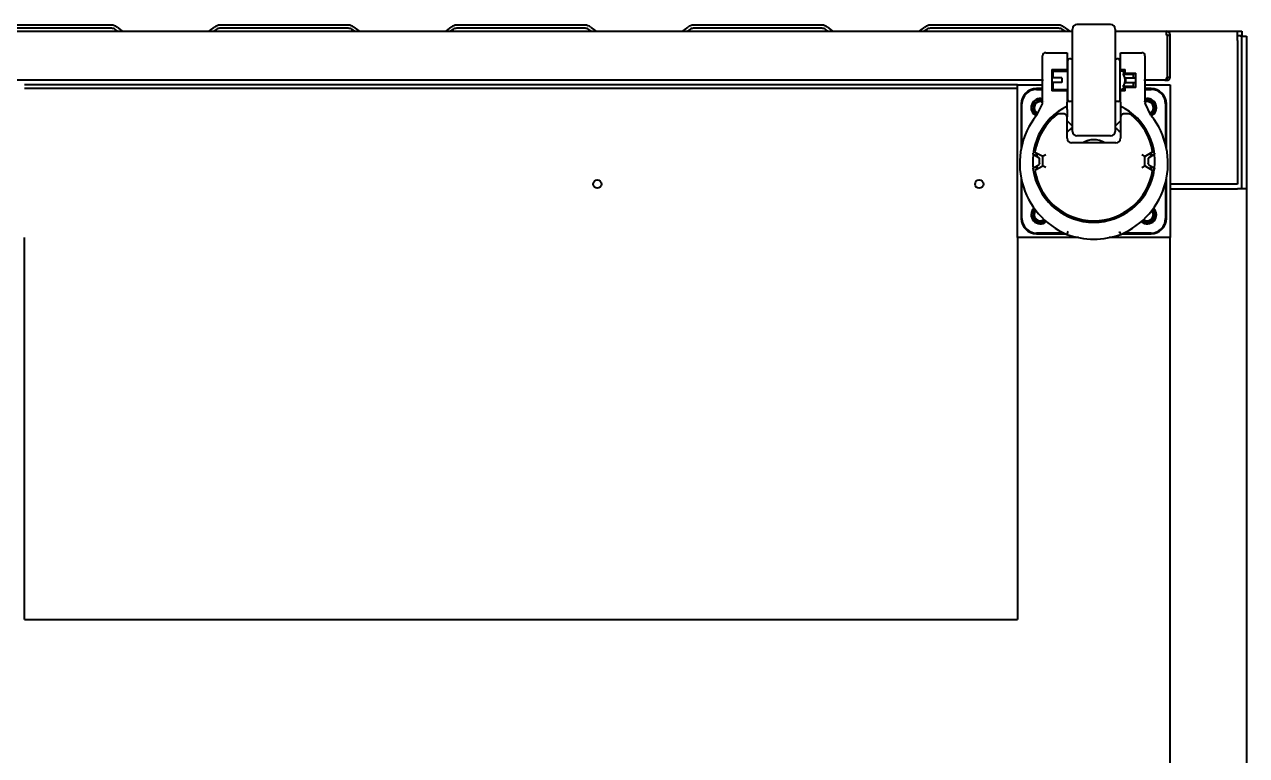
# Model space of a CAD drawing. Header units: millimetres. Extents: x 0 to 51860, y 0 to 5940.
# Drawn here: x 2569 to 3369, y 788 to 1266 of the extents above; entities that cross this region are included whole.
import ezdxf

# ---------------------------------------------------------------- set-up
doc = ezdxf.new("R2010")
doc.units = ezdxf.units.MM
doc.header["$LTSCALE"] = 10
doc.layers.add('가시적인 것(ISO)', color=3, linetype='Continuous', lineweight=40)

msp = doc.modelspace()

# ---------------------------------------------------------------- linework, layer by layer
at = {"layer": '가시적인 것(ISO)'}
for p, q in [((2626.0311, 1265.544), (2542.0311, 1265.544)), ((2629.6311, 1264.344), (2632.8311, 1261.944)), ((2690.2311, 1261.944), (2693.4311, 1264.344)), ((2781.0311, 1265.544), (2697.0311, 1265.544)), ((2784.6311, 1264.344), (2787.8311, 1261.944)), ((2845.2311, 1261.944), (2848.4311, 1264.344)), ((2936.0311, 1265.544), (2852.0311, 1265.544)), ((2939.6311, 1264.344), (2942.8311, 1261.944)), ((3000.2311, 1261.944), (3003.4311, 1264.344)), ((3091.0311, 1265.544), (3007.0311, 1265.544)), ((3094.6311, 1264.344), (3097.8311, 1261.944)), ((3155.2311, 1261.944), (3158.4311, 1264.344)), ((3246.0311, 1265.544), (3162.0311, 1265.544)), ((3249.6311, 1264.344), (3252.8311, 1261.944)), ((3280.0311, 1266.044), (3258.0311, 1266.044)), ((2533.0311, 1261.544), (3255.0311, 1261.544)), ((2626.0311, 1263.544), (2542.0311, 1263.544)), ((2630.0311, 1261.544), (2628.4311, 1262.744)), ((2694.6311, 1262.744), (2693.0311, 1261.544)), ((2781.0311, 1263.544), (2697.0311, 1263.544)), ((2785.0311, 1261.544), (2783.4311, 1262.744)), ((2849.6311, 1262.744), (2848.0311, 1261.544)), ((2936.0311, 1263.544), (2852.0311, 1263.544)), ((2940.0311, 1261.544), (2938.4311, 1262.744)), ((3004.6311, 1262.744), (3003.0311, 1261.544)), ((3091.0311, 1263.544), (3007.0311, 1263.544)), ((3095.0311, 1261.544), (3093.4311, 1262.744)), ((3159.6311, 1262.744), (3158.0311, 1261.544)), ((3246.0311, 1263.544), (3162.0311, 1263.544)), ((3250.0311, 1261.544), (3248.4311, 1262.744)), ((3255.0311, 1196.044), (3255.0311, 1263.044)), ((3283.0311, 1263.044), (3283.0311, 1196.044)), ((3283.0311, 1261.544), (3316.5311, 1261.544)), ((3316.5311, 1261.544), (3363.0311, 1261.544)), ((3316.5311, 1259.044), (3316.5311, 1261.544)), ((3316.5311, 1259.044), (3316.9603, 1259.044)), ((3316.9603, 1259.044), (3316.9603, 1231.644)), ((3317.0311, 1259.044), (3317.0311, 1231.644)), ((3317.0311, 1259.044), (3319.0311, 1259.044)), ((3319.0311, 1231.644), (3319.0311, 1259.044)), ((3363.0311, 1255.544), (3363.0311, 1261.544)), ((3363.0311, 1261.544), (3365.9603, 1261.544)), ((3365.9603, 1258.544), (3363.0311, 1258.544)), ((3365.5311, 1258.044), (3365.5311, 1258.544)), ((3365.5311, 1258.044), (3366.0311, 1258.044)), ((3365.9603, 1261.544), (3365.9603, 1258.544)), ((3366.0311, 1258.4733), (3369.0311, 1258.4733)), ((3366.0311, 1158.544), (3366.0311, 1258.4733)), ((3369.0311, 1258.4733), (3369.0311, 1158.544)), ((3363.0311, 1255.544), (3363.0311, 1161.544)), ((3235.5311, 1215.3653), (3235.5311, 1245.544)), ((3237.5311, 1247.544), (3251.5311, 1247.544)), ((3251.5311, 1247.544), (3251.5311, 1236.5665)), ((3252.0311, 1216.544), (3252.0311, 1242.544)), ((3254.0311, 1243.544), (3253.0311, 1243.544)), ((3285.0311, 1243.544), (3284.0311, 1243.544)), ((3286.0311, 1242.544), (3286.0311, 1216.544)), ((3286.5311, 1236.5665), (3286.5311, 1247.544)), ((3286.5311, 1247.544), (3300.5311, 1247.544)), ((3302.5311, 1245.544), (3302.5311, 1215.3653)), ((3241.5311, 1236.5665), (3241.5311, 1222.5216)), ((3241.5311, 1236.5665), (3251.5311, 1236.5665)), ((3251.5311, 1235.7614), (3241.5311, 1235.7614)), ((3242.5311, 1231.044), (3242.5311, 1235.544)), ((3242.5311, 1235.544), (3252.0311, 1235.544)), ((3251.5311, 1239.8141), (3252.0311, 1239.8141)), ((3251.5311, 1236.5665), (3251.5311, 1235.7614)), ((3251.5311, 1235.7614), (3251.5311, 1235.544)), ((3286.0311, 1239.8141), (3286.5311, 1239.8141)), ((3286.0311, 1235.544), (3286.5311, 1235.544)), ((3286.5311, 1236.5665), (3289.5311, 1236.5665)), ((3286.5311, 1235.7614), (3286.5311, 1236.5665)), ((3286.5311, 1235.7614), (3289.5311, 1235.7614)), ((3286.5311, 1235.544), (3286.5311, 1235.7614)), ((3287.9243, 1233.544), (3295.0311, 1233.544)), ((3289.1291, 1234.0441), (3289.5311, 1234.0441)), ((3289.1291, 1234.044), (3296.5311, 1234.044)), ((3289.5311, 1234.0408), (3289.131, 1234.0408)), ((3289.5311, 1234.2396), (3289.5311, 1236.5665)), ((3289.5311, 1234.2396), (3296.5311, 1234.2396)), ((3289.5311, 1234.0441), (3289.5311, 1234.2396)), ((3289.5311, 1233.544), (3289.5311, 1234.0408)), ((3295.0311, 1231.044), (3295.0311, 1233.544)), ((3296.5311, 1224.8485), (3296.5311, 1234.2396)), ((3235.523, 1229.544), (2552.5391, 1229.544)), ((3219.0311, 1226.544), (2569.0311, 1226.544)), ((2569.0311, 1224.244), (3219.0311, 1224.244)), ((3219.0311, 1126.544), (3219.0311, 1226.544)), ((3219.0311, 1226.544), (3235.5311, 1226.544)), ((3235.5311, 1224.044), (3231.5311, 1224.044)), ((3235.523, 1229.7441), (3235.523, 1229.344)), ((3248.0311, 1231.044), (3241.5311, 1231.044)), ((3248.0311, 1228.044), (3241.5311, 1228.044)), ((3242.5311, 1223.544), (3242.5311, 1228.044)), ((3248.0311, 1231.044), (3248.0311, 1228.044)), ((3287.9243, 1225.544), (3295.0311, 1225.544)), ((3289.1291, 1225.044), (3296.5311, 1225.044)), ((3289.5311, 1225.044), (3289.1291, 1225.044)), ((3289.131, 1225.0473), (3289.5311, 1225.0473)), ((3289.5311, 1225.0473), (3289.5311, 1225.544)), ((3289.5311, 1224.8485), (3289.5311, 1225.044)), ((3296.5311, 1224.8485), (3289.5311, 1224.8485)), ((3289.5311, 1222.5216), (3289.5311, 1224.8485)), ((3290.0311, 1228.044), (3290.0311, 1231.044)), ((3290.0311, 1231.044), (3296.5311, 1231.044)), ((3290.0311, 1228.044), (3296.5311, 1228.044)), ((3295.0311, 1225.544), (3295.0311, 1228.044)), ((3302.5311, 1226.544), (3319.0311, 1226.544)), ((3306.5311, 1224.044), (3302.5311, 1224.044)), ((3302.5391, 1229.344), (3302.5391, 1229.7441)), ((3315.5168, 1229.544), (3302.5391, 1229.544)), ((3315.5168, 1229.544), (3316.9311, 1229.544)), ((3316.9311, 1231.544), (3316.9166, 1231.544)), ((3316.9311, 1231.544), (3316.9311, 1230.7251)), ((3316.9311, 1230.7251), (3316.9311, 1229.544)), ((3317.0311, 1231.644), (3319.0311, 1231.644)), ((3319.0311, 1226.544), (3319.0311, 1126.544)), ((3231.5311, 1223.544), (3235.5311, 1223.544)), ((3251.5311, 1223.344), (3241.5311, 1223.344)), ((3251.5311, 1222.5216), (3241.5311, 1222.5216)), ((3242.5311, 1223.544), (3252.0311, 1223.544)), ((3251.5311, 1223.544), (3251.5311, 1223.344)), ((3251.5311, 1223.344), (3251.5311, 1222.5216)), ((3251.5311, 1222.5216), (3251.5311, 1215.144)), ((3252.0311, 1218.044), (3251.5311, 1218.044)), ((3286.0311, 1223.544), (3286.5311, 1223.544)), ((3286.5311, 1218.044), (3286.0311, 1218.044)), ((3286.5311, 1223.344), (3286.5311, 1223.544)), ((3286.5311, 1223.344), (3289.5311, 1223.344)), ((3286.5311, 1222.5216), (3286.5311, 1223.344)), ((3289.5311, 1222.5216), (3286.5311, 1222.5216)), ((3286.5311, 1215.144), (3286.5311, 1222.5216)), ((3302.5311, 1223.544), (3306.5311, 1223.544)), ((3221.5311, 1214.044), (3221.5311, 1185.1493)), ((3222.0311, 1187.3423), (3222.0311, 1214.044)), ((3235.3461, 1214.525), (3231.6105, 1206.6661)), ((3251.5311, 1213.544), (3251.5311, 1215.144)), ((3251.5311, 1212.5128), (3251.5311, 1213.544)), ((3251.5311, 1210.2746), (3251.5311, 1205.544)), ((3254.0311, 1215.544), (3253.0311, 1215.544)), ((3285.0311, 1215.544), (3284.0311, 1215.544)), ((3286.5311, 1215.144), (3286.5311, 1213.544)), ((3286.5311, 1213.544), (3286.5311, 1212.5128)), ((3286.5311, 1210.2746), (3286.5311, 1205.544)), ((3306.4516, 1206.6661), (3302.716, 1214.525)), ((3316.0311, 1214.044), (3316.0311, 1187.3423)), ((3316.5311, 1185.1493), (3316.5311, 1214.044)), ((3249.5311, 1207.544), (3246.0528, 1207.544)), ((3251.5311, 1205.544), (3251.5311, 1205.5257)), ((3251.5311, 1200.0709), (3251.5311, 1205.5257)), ((3251.5311, 1203.0243), (3255.0311, 1199.5243)), ((3251.5311, 1191.544), (3251.5311, 1200.0709)), ((3283.0311, 1199.5243), (3286.5311, 1203.0243)), ((3286.5311, 1205.5257), (3286.5311, 1205.544)), ((3286.5311, 1205.5257), (3286.5311, 1200.0709)), ((3286.5311, 1200.0709), (3286.5311, 1191.544)), ((3292.0093, 1207.544), (3288.5311, 1207.544)), ((3280.0311, 1193.044), (3258.0311, 1193.044)), ((3251.5311, 1191.5367), (3251.5311, 1191.544)), ((3254.5311, 1188.544), (3254.5237, 1188.544)), ((3283.5311, 1188.544), (3254.5311, 1188.544)), ((3233.0384, 1178.8341), (3229.8493, 1180.7118)), ((3230.7996, 1182.1248), (3230.7679, 1182.1421)), ((3235.1617, 1179.7455), (3230.7996, 1182.1248)), ((3233.5311, 1177.9724), (3233.5311, 1177.8813)), ((3233.5311, 1175.2068), (3233.5311, 1177.8813)), ((3235.1617, 1179.7455), (3235.5311, 1179.544)), ((3237.5311, 1180.7313), (3235.5311, 1179.544)), ((3235.5311, 1179.544), (3235.5311, 1173.544)), ((3302.5311, 1179.544), (3300.5311, 1180.6806)), ((3302.5311, 1179.544), (3302.915, 1179.7728)), ((3302.5311, 1173.544), (3302.5311, 1179.544)), ((3307.2439, 1182.3517), (3302.915, 1179.7728)), ((3304.5311, 1177.8813), (3304.5311, 1177.9724)), ((3304.5311, 1177.8813), (3304.5311, 1175.2068)), ((3308.2128, 1180.7118), (3305.0237, 1178.8341)), ((3307.2753, 1182.3704), (3307.2439, 1182.3517)), ((3229.8493, 1172.3763), (3233.0384, 1174.254)), ((3230.7679, 1170.946), (3230.7996, 1170.9633)), ((3230.7996, 1170.9633), (3235.1617, 1173.3426)), ((3233.5311, 1175.2068), (3233.5311, 1175.1157)), ((3235.5311, 1173.544), (3235.1617, 1173.3426)), ((3237.5311, 1172.3568), (3235.5311, 1173.544)), ((3300.5311, 1172.4075), (3302.5311, 1173.544)), ((3302.915, 1173.3153), (3302.5311, 1173.544)), ((3302.915, 1173.3153), (3307.2439, 1170.7364)), ((3304.5311, 1175.1157), (3304.5311, 1175.2068)), ((3305.0237, 1174.254), (3308.2128, 1172.3763)), ((3307.2439, 1170.7364), (3307.2753, 1170.7177)), ((3221.5311, 1164.9988), (3221.5311, 1139.044)), ((3222.0311, 1139.044), (3222.0311, 1162.8058)), ((3316.0311, 1162.8058), (3316.0311, 1139.044)), ((3316.5311, 1139.044), (3316.5311, 1164.9988)), ((3363.0311, 1161.544), (3319.0311, 1161.544)), ((3319.0311, 1158.544), (3363.0311, 1158.544)), ((3369.0311, 1158.544), (3363.0311, 1158.544)), ((3369.0311, 1158.544), (3369.0311, 494.544)), ((3249.4716, 1129.544), (3231.5311, 1129.544)), ((3231.5311, 1129.044), (3250.5743, 1129.044)), ((3287.4878, 1129.044), (3306.5311, 1129.044)), ((3306.5311, 1129.544), (3288.5905, 1129.544)), ((2569.0311, 876.544), (2569.0311, 1126.544)), ((3258.9812, 1126.544), (3219.0311, 1126.544)), ((3219.0311, 1126.544), (3219.0311, 876.544)), ((3319.0311, 1126.544), (3279.0809, 1126.544)), ((3319.0311, 526.544), (3319.0311, 1126.544)), ((2569.0311, 876.544), (3219.0311, 876.544))]:
    msp.add_line(p, q, dxfattribs=at)
for centre in [(2944.0311, 1161.544), (3194.0311, 1161.544)]:
    msp.add_circle(centre, 2.75, dxfattribs=at)
for centre, radius, start, end in [((2626.0311, 1259.544), 6, 53.1301024, 90), ((2697.0311, 1259.544), 6, 90, 126.8698976), ((2781.0311, 1259.544), 6, 53.1301024, 90), ((2852.0311, 1259.544), 6, 90, 126.8698976), ((2936.0311, 1259.544), 6, 53.1301024, 90), ((3007.0311, 1259.544), 6, 90, 126.8698976), ((3091.0311, 1259.544), 6, 53.1301024, 90), ((3162.0311, 1259.544), 6, 90, 126.8698976), ((3246.0311, 1259.544), 6, 53.1301024, 90), ((3258.0311, 1263.044), 3, 90, 180), ((3280.0311, 1263.044), 3, 0, 90), ((2626.0311, 1259.544), 4, 53.1301024, 90), ((2634.0311, 1263.544), 2, 233.1301024, 270), ((2689.0311, 1263.544), 2, 270, 306.8698976), ((2697.0311, 1259.544), 4, 90, 126.8698976), ((2781.0311, 1259.544), 4, 53.1301024, 90), ((2789.0311, 1263.544), 2, 233.1301024, 270), ((2844.0311, 1263.544), 2, 270, 306.8698976), ((2852.0311, 1259.544), 4, 90, 126.8698976), ((2936.0311, 1259.544), 4, 53.1301024, 90), ((2944.0311, 1263.544), 2, 233.1301024, 270), ((2999.0311, 1263.544), 2, 270, 306.8698976), ((3007.0311, 1259.544), 4, 90, 126.8698976), ((3091.0311, 1259.544), 4, 53.1301024, 90), ((3099.0311, 1263.544), 2, 233.1301024, 270), ((3154.0311, 1263.544), 2, 270, 306.8698976), ((3162.0311, 1259.544), 4, 90, 126.8698976), ((3246.0311, 1259.544), 4, 53.1301024, 90), ((3254.0311, 1263.544), 2, 233.1301024, 270), ((3316.5311, 1259.044), 2.5, 0, 90), ((3316.5311, 1259.044), 0.5, 0, 90), ((3237.5311, 1245.544), 2, 90, 180), ((3253.0311, 1242.544), 1, 90, 180), ((3254.0311, 1245.544), 2, 270, 300), ((3284.0311, 1245.544), 2, 240, 270), ((3285.0311, 1242.544), 1, 0, 90), ((3300.5311, 1245.544), 2, 0, 90), ((3286.5311, 1232.544), 3, 19.4712206, 90), ((3231.5311, 1214.044), 10, 90, 180), ((3238.023, 1229.7441), 2.5, 175.4111389, 180), ((3238.023, 1229.344), 2.5, 180, 184.5888611), ((3286.5311, 1226.544), 3, 270, 340.5287794), ((3300.0391, 1229.7441), 2.5, 0, 4.5888611), ((3300.0391, 1229.344), 2.5, 355.4111389, 0), ((3306.5311, 1214.044), 10, 0, 90), ((3231.5311, 1214.044), 9.5, 90, 180), ((3234.0311, 1211.544), 6, 75.5224878, 242.9825894), ((3234.0311, 1211.544), 5.5, 74.1733799, 243.6098661), ((3234.0311, 1211.544), 4.5, 70.5287794, 243.4044858), ((3253.0311, 1216.544), 1, 180, 270), ((3285.0311, 1216.544), 1, 270, 0), ((3304.0311, 1211.544), 6, 297.0174106, 104.4775122), ((3304.0311, 1211.544), 5.5, 296.3901339, 105.8266201), ((3304.0311, 1211.544), 4.5, 296.5955142, 109.4712206), ((3306.5311, 1214.044), 9.5, 0, 90), ((3269.0311, 1176.544), 40, 115.9444798, 64.0555202), ((3234.0311, 1211.544), 4.2, 69.0751676, 243.3207544), ((3234.0311, 1211.544), 4, 68.0240788, 243.2579541), ((3233.5311, 1215.3653), 2, 334.5765444, 0), ((3234.0309, 1211.5439), 4.5002, 59.4849648, 59.4853896), ((3254.0311, 1213.544), 2, 60, 90), ((3284.0311, 1213.544), 2, 90, 120), ((3304.0309, 1211.5442), 4.4998, 120.514808, 120.5150352), ((3304.0311, 1211.544), 4.2, 296.6792456, 110.9248324), ((3304.5311, 1215.3653), 2, 180, 205.4234556), ((3304.0311, 1211.544), 4, 296.7420459, 111.9759212), ((3270.7811, 1175.074), 50.27, 141.6233549, 247.3670192), ((3269.0311, 1176.544), 39, 128.3936852, 170.9784418), ((3229.8042, 1207.5247), 2, 321.6233549, 334.5765444), ((3246.0528, 1205.544), 2, 90, 128.3916674), ((3249.5311, 1205.544), 2, 0, 90), ((3288.5311, 1205.544), 2, 90, 180), ((3267.2811, 1175.074), 50.27, 292.6329808, 38.3766451), ((3292.0093, 1205.544), 2, 51.6083326, 90), ((3269.0311, 1176.544), 39, 9.3515282, 51.6063148), ((3308.2579, 1207.5247), 2, 205.4234556, 218.3766451), ((3269.0311, 1176.544), 25.85, 122.9914081, 132.6082997), ((3258.0311, 1196.044), 3, 180, 270), ((3280.0311, 1196.044), 3, 270, 0), ((3269.0311, 1176.544), 25.85, 47.3917003, 57.008591), ((3254.5311, 1191.544), 3, 180, 270), ((3269.0311, 1176.544), 14, 58.9972809, 121.0027191), ((3283.5311, 1191.544), 3, 270, 0), ((3231.0073, 1182.5811), 0.5, 170.9784418, 241.3895403), ((3269.0311, 1176.544), 37.9516, 172.0781108, 174.9269066), ((3269.0287, 1176.5444), 37.9492, 171.5460862, 171.5462592), ((3269.0311, 1176.544), 37.5, 172.3389153, 175.2552315), ((3269.0309, 1176.5441), 37.4998, 171.802892, 171.8031735), ((3232.5311, 1177.9724), 1, 29.7556396, 59.5113224), ((3232.5311, 1177.9724), 1, 0, 29.7556396), ((3305.5311, 1177.9724), 1, 150.2443604, 180), ((3305.5311, 1177.9724), 1, 120.4887001, 150.2443604), ((3305.1368, 1181.894), 1, 8.9116162, 8.9234521), ((3269.0311, 1176.544), 37.5, 4.7447684, 7.9239237), ((3269.0222, 1176.5427), 37.9606, 8.725071, 8.7252652), ((3269.0311, 1176.544), 37.9516, 5.0730934, 8.2110723), ((3307.0194, 1182.8), 0.5, 300.7842293, 9.3515282), ((3231.0073, 1170.507), 0.5, 118.6104597, 189.0215582), ((3269.0311, 1176.544), 39, 189.0215582, 350.6484718), ((3269.0311, 1176.544), 37.9516, 185.0730934, 187.9218893), ((3269.0309, 1176.544), 37.9515, 188.4538195, 188.453993), ((3269.0311, 1176.544), 37.5, 184.7447685, 187.6610849), ((3269.0298, 1176.5439), 37.4987, 188.1969284, 188.197211), ((3232.5311, 1175.1157), 1, 300.4887001, 330.2443604), ((3232.5311, 1175.1157), 1, 330.2443604, 0), ((3305.5311, 1175.1157), 1, 180, 209.7556396), ((3305.5311, 1175.1157), 1, 209.7556396, 239.5113224), ((3305.1368, 1171.194), 1, 351.0817276, 351.0935045), ((3269.0311, 1176.544), 37.5, 352.0760765, 355.2552315), ((3269.0255, 1176.5449), 37.9572, 351.2748414, 351.275035), ((3269.0311, 1176.544), 37.9516, 351.7889279, 354.9269066), ((3307.0194, 1170.2881), 0.5, 350.6484718, 59.2157707), ((3234.0311, 1141.544), 6, 133.9365076, 310.8169506), ((3234.0311, 1141.544), 5.5, 134.6807569, 310.0727014), ((3234.0311, 1141.544), 4.5, 136.4751979, 308.2782603), ((3234.0311, 1141.544), 4.2, 137.1275025, 307.6259557), ((3234.0311, 1141.544), 4, 137.6026748, 307.1507834), ((3304.0311, 1141.544), 6, 229.1830494, 46.0634924), ((3304.0311, 1141.544), 5.5, 229.9272986, 45.3192431), ((3304.0311, 1141.544), 4.5, 231.7217397, 43.5248021), ((3304.0311, 1141.544), 4.2, 232.3740443, 42.8724975), ((3304.0311, 1141.544), 4, 232.8492166, 42.3973252), ((3231.5311, 1139.044), 10, 180, 270), ((3231.5311, 1139.044), 9.5, 180, 270), ((3306.5311, 1139.044), 10, 270, 0), ((3306.5311, 1139.044), 9.5, 270, 0), ((3269.0311, 1176.544), 51, 249.8179203, 290.1820797)]:
    msp.add_arc(centre, radius, start, end, dxfattribs=at)
for centre, major_axis, start_param, end_param in [((3244.3483, 1206.7452), (0.4625, 0.3665), 6.28317146, 6.35139445), ((3293.7138, 1206.7452), (-0.4624, 0.3664), 6.21481467, 6.28304818), ((3252.166, 1130.5379), (0.7302, 1.8625), 1.57083916, 3.14164323), ((3285.8961, 1130.5379), (-0.7302, 1.8625), 3.1416001, 4.71237522)]:
    msp.add_ellipse(centre, major_axis=major_axis, ratio=0.00001, start_param=start_param, end_param=end_param, dxfattribs=at)
for points, knots in [([(3287.9243, 1233.544), (3287.9827, 1233.5007), (3288.0381, 1233.4558), (3288.3573, 1233.1766), (3288.6138, 1232.8352), (3289.2308, 1231.6647), (3289.3595, 1230.5112), (3289.3595, 1229.544), (3289.3595, 1228.5769), (3289.2308, 1227.4234), (3288.6138, 1226.2529), (3288.3573, 1225.9115), (3288.0381, 1225.6323), (3287.9827, 1225.5874), (3287.9243, 1225.544)], [1.814131606, 1.814131606, 1.814131606, 1.814131606, 1.834572757, 1.834572757, 1.941344099, 1.941344099, 2.231503569, 2.231503569, 2.231503569, 2.521663039, 2.521663039, 2.628434381, 2.628434381, 2.648875532, 2.648875532, 2.648875532, 2.648875532]), ([(3316.9603, 1231.644), (3316.604, 1230.8298), (3316.2477, 1230.0389), (3315.8914, 1229.7161), (3315.7666, 1229.603), (3315.6417, 1229.544), (3315.5168, 1229.544)], [0, 0, 0, 0, 1.16317827, 1.16317827, 1.16317827, 1.57079633, 1.57079633, 1.57079633, 1.57079633]), ([(3316.9311, 1229.544), (3317.7453, 1229.544), (3318.5362, 1230.064), (3318.859, 1230.8116), (3318.9721, 1231.0735), (3319.0311, 1231.3587), (3319.0311, 1231.644)], [0, 0, 0, 0, 1.16317827, 1.16317827, 1.16317827, 1.57079633, 1.57079633, 1.57079633, 1.57079633]), ([(3251.5311, 1210.2746), (3251.5311, 1210.5543), (3251.5311, 1210.8849), (3251.5311, 1211.3929), (3251.5311, 1211.6643), (3251.5311, 1212.0536), (3251.5311, 1212.2406), (3251.5311, 1212.4493), (3251.5311, 1212.4874), (3251.5311, 1212.5128)], [0.946883948, 0.946883948, 0.946883948, 0.946883948, 1.030797506, 1.030797506, 1.109697807, 1.109697807, 1.187586493, 1.187586493, 1.261112045, 1.261112045, 1.261112045, 1.261112045]), ([(3286.5311, 1212.5128), (3286.5311, 1212.4888), (3286.5311, 1212.4528), (3286.5311, 1212.2554), (3286.5311, 1212.0783), (3286.5311, 1211.6977), (3286.5311, 1211.4218), (3286.5311, 1210.902), (3286.5311, 1210.5623), (3286.5311, 1210.2746)], [0, 0, 0, 0, 0.071455694, 0.071455694, 0.146957157, 0.146957157, 0.227906892, 0.227906892, 0.314222363, 0.314222363, 0.314222363, 0.314222363]), ([(3241.5311, 1205.5914), (3241.5311, 1205.5658), (3241.5311, 1205.5272), (3241.5311, 1205.3127), (3241.5311, 1205.1093), (3241.5311, 1204.7081), (3241.5311, 1204.4494), (3241.5311, 1204.1978)], [0, 0, 0, 0, 0.066273632, 0.066273632, 0.14484515, 0.14484515, 0.222004789, 0.222004789, 0.222004789, 0.222004789]), ([(3296.5311, 1204.1978), (3296.5311, 1204.4494), (3296.5311, 1204.7081), (3296.5311, 1205.1093), (3296.5311, 1205.3127), (3296.5311, 1205.5272), (3296.5311, 1205.5658), (3296.5311, 1205.5914)], [1.243364276, 1.243364276, 1.243364276, 1.243364276, 1.32052392, 1.32052392, 1.399095437, 1.399095437, 1.46536907, 1.46536907, 1.46536907, 1.46536907]), ([(3254.9554, 1198.2258), (3254.9577, 1198.2273), (3254.9603, 1198.2283), (3254.9672, 1198.2299), (3254.9719, 1198.23), (3254.986, 1198.2291), (3254.9969, 1198.2261), (3255.0149, 1198.2199), (3255.0228, 1198.2167), (3255.0311, 1198.2131)], [0, 0, 0, 0, 0.0082475465, 0.0082475465, 0.0214794471, 0.0214794471, 0.0507996307, 0.0507996307, 0.0719210324, 0.0719210324, 0.0719210324, 0.0719210324]), ([(3283.0311, 1198.213), (3283.0459, 1198.2195), (3283.0612, 1198.2253), (3283.0807, 1198.2293), (3283.0873, 1198.2302), (3283.0959, 1198.2296), (3283.0984, 1198.2292), (3283.1029, 1198.2279), (3283.1049, 1198.227), (3283.1067, 1198.2258)], [0.068402932, 0.068402932, 0.068402932, 0.068402932, 0.0743420797, 0.0743420797, 0.0769738735, 0.0769738735, 0.0780370132, 0.0780370132, 0.0789749072, 0.0789749072, 0.0789749072, 0.0789749072]), ([(3229.4583, 1181.1343), (3229.4539, 1181.1433), (3229.4496, 1181.1525), (3229.4454, 1181.1617), (3229.4445, 1181.1639), (3229.4435, 1181.1661), (3229.4425, 1181.1682), (3229.4179, 1181.2238), (3229.3978, 1181.2827), (3229.3834, 1181.3442), (3229.3738, 1181.3849), (3229.3665, 1181.4271), (3229.3621, 1181.47), (3229.3585, 1181.5044), (3229.3567, 1181.5392), (3229.3567, 1181.574), (3229.3567, 1181.6088), (3229.3586, 1181.6435), (3229.3622, 1181.6783), (3229.3631, 1181.6863), (3229.364, 1181.6944), (3229.3651, 1181.7025)], [24.90250524, 24.90250524, 24.90250524, 24.90250524, 25.00108533, 25.00108533, 25.00108533, 25.02421389, 25.02421389, 25.02421389, 25.61488368, 25.61488368, 25.61488368, 26.00647801, 26.00647801, 26.00647801, 26.31976597, 26.31976597, 26.31976597, 26.63305025, 26.63305025, 26.63305025, 26.70574231, 26.70574231, 26.70574231, 26.70574231]), ([(3229.8493, 1180.7118), (3229.8453, 1180.7141), (3229.8413, 1180.7166), (3229.8372, 1180.719), (3229.7865, 1180.7499), (3229.737, 1180.7862), (3229.6904, 1180.8278), (3229.6829, 1180.8346), (3229.6754, 1180.8415), (3229.668, 1180.8485), (3229.6469, 1180.8685), (3229.6264, 1180.8897), (3229.6068, 1180.9119), (3229.5803, 1180.942), (3229.5552, 1180.9741), (3229.5319, 1181.008), (3229.505, 1181.0473), (3229.4802, 1181.0896), (3229.4583, 1181.1343)], [26.70574231, 26.70574231, 26.70574231, 26.70574231, 26.75966713, 26.75966713, 26.75966713, 27.4396037, 27.4396037, 27.4396037, 27.55002497, 27.55002497, 27.55002497, 27.86437022, 27.86437022, 27.86437022, 28.28897909, 28.28897909, 28.28897909, 28.77916858, 28.77916858, 28.77916858, 28.77916858]), ([(3308.6038, 1181.1343), (3308.5821, 1181.0899), (3308.5574, 1181.0478), (3308.5307, 1181.0088), (3308.5075, 1180.975), (3308.4827, 1180.9431), (3308.4563, 1180.9131), (3308.4364, 1180.8904), (3308.4156, 1180.8689), (3308.3941, 1180.8485), (3308.3873, 1180.842), (3308.3803, 1180.8355), (3308.3733, 1180.8292), (3308.327, 1180.7877), (3308.2779, 1180.7515), (3308.2275, 1180.7206), (3308.2226, 1180.7176), (3308.2177, 1180.7147), (3308.2128, 1180.7118)], [22.02491375, 22.02491375, 22.02491375, 22.02491375, 22.511946, 22.511946, 22.511946, 22.93424333, 22.93424333, 22.93424333, 23.25405736, 23.25405736, 23.25405736, 23.35668986, 23.35668986, 23.35668986, 24.03291107, 24.03291107, 24.03291107, 24.09834003, 24.09834003, 24.09834003, 24.09834003]), ([(3308.697, 1181.7025), (3308.6981, 1181.6944), (3308.699, 1181.6863), (3308.6999, 1181.6783), (3308.7036, 1181.6435), (3308.7054, 1181.6088), (3308.7054, 1181.574), (3308.7054, 1181.5392), (3308.7036, 1181.5044), (3308.7, 1181.47), (3308.6956, 1181.4271), (3308.6883, 1181.3849), (3308.6787, 1181.3442), (3308.6643, 1181.2827), (3308.6442, 1181.2238), (3308.6196, 1181.1682), (3308.6186, 1181.1661), (3308.6177, 1181.1639), (3308.6167, 1181.1617), (3308.6125, 1181.1525), (3308.6082, 1181.1433), (3308.6038, 1181.1343)], [24.09834003, 24.09834003, 24.09834003, 24.09834003, 24.17103207, 24.17103207, 24.17103207, 24.4843163, 24.4843163, 24.4843163, 24.79760425, 24.79760425, 24.79760425, 25.18919862, 25.18919862, 25.18919862, 25.77986845, 25.77986845, 25.77986845, 25.80299701, 25.80299701, 25.80299701, 25.9015771, 25.9015771, 25.9015771, 25.9015771]), ([(3229.3651, 1171.3856), (3229.364, 1171.3937), (3229.3631, 1171.4018), (3229.3622, 1171.4098), (3229.3586, 1171.4446), (3229.3567, 1171.4793), (3229.3567, 1171.5141), (3229.3567, 1171.5489), (3229.3585, 1171.5837), (3229.3621, 1171.6181), (3229.3665, 1171.661), (3229.3738, 1171.7032), (3229.3834, 1171.7439), (3229.3937, 1171.7878), (3229.4069, 1171.8305), (3229.4226, 1171.8716), (3229.4289, 1171.8879), (3229.4355, 1171.904), (3229.4425, 1171.9199), (3229.4435, 1171.922), (3229.4445, 1171.9242), (3229.4454, 1171.9264), (3229.4496, 1171.9356), (3229.4539, 1171.9448), (3229.4583, 1171.9538)], [24.09834003, 24.09834003, 24.09834003, 24.09834003, 24.17103877, 24.17103877, 24.17103877, 24.4844663, 24.4844663, 24.4844663, 24.79796846, 24.79796846, 24.79796846, 25.18969495, 25.18969495, 25.18969495, 25.6117156, 25.6117156, 25.6117156, 25.77986845, 25.77986845, 25.77986845, 25.80299701, 25.80299701, 25.80299701, 25.9015771, 25.9015771, 25.9015771, 25.9015771]), ([(3229.4583, 1171.9538), (3229.4801, 1171.9982), (3229.5047, 1172.0403), (3229.5314, 1172.0793), (3229.5546, 1172.1131), (3229.5794, 1172.145), (3229.6058, 1172.175), (3229.6257, 1172.1977), (3229.6465, 1172.2192), (3229.668, 1172.2396), (3229.6748, 1172.2461), (3229.6818, 1172.2526), (3229.6888, 1172.2589), (3229.7351, 1172.3004), (3229.7842, 1172.3366), (3229.8347, 1172.3675), (3229.8395, 1172.3705), (3229.8444, 1172.3734), (3229.8493, 1172.3763)], [22.02491375, 22.02491375, 22.02491375, 22.02491375, 22.511946, 22.511946, 22.511946, 22.93424333, 22.93424333, 22.93424333, 23.25405736, 23.25405736, 23.25405736, 23.35668986, 23.35668986, 23.35668986, 24.03291107, 24.03291107, 24.03291107, 24.09834003, 24.09834003, 24.09834003, 24.09834003]), ([(3308.2128, 1172.3763), (3308.2168, 1172.3739), (3308.2208, 1172.3715), (3308.2249, 1172.3691), (3308.2756, 1172.3382), (3308.3251, 1172.3019), (3308.3717, 1172.2603), (3308.3793, 1172.2535), (3308.3867, 1172.2466), (3308.3941, 1172.2396), (3308.4152, 1172.2196), (3308.4357, 1172.1984), (3308.4553, 1172.1762), (3308.4818, 1172.1461), (3308.5069, 1172.114), (3308.5302, 1172.0801), (3308.5571, 1172.0408), (3308.5819, 1171.9985), (3308.6038, 1171.9538)], [26.70574231, 26.70574231, 26.70574231, 26.70574231, 26.75966713, 26.75966713, 26.75966713, 27.4396037, 27.4396037, 27.4396037, 27.55002497, 27.55002497, 27.55002497, 27.86437022, 27.86437022, 27.86437022, 28.28897909, 28.28897909, 28.28897909, 28.77916858, 28.77916858, 28.77916858, 28.77916858]), ([(3308.6038, 1171.9538), (3308.6082, 1171.9448), (3308.6125, 1171.9356), (3308.6167, 1171.9264), (3308.6177, 1171.9242), (3308.6186, 1171.922), (3308.6196, 1171.9199), (3308.6442, 1171.8643), (3308.6643, 1171.8054), (3308.6787, 1171.7439), (3308.6883, 1171.7032), (3308.6956, 1171.661), (3308.7, 1171.6181), (3308.7036, 1171.5837), (3308.7054, 1171.5489), (3308.7054, 1171.5141), (3308.7054, 1171.4793), (3308.7036, 1171.4446), (3308.6999, 1171.4098), (3308.699, 1171.4018), (3308.6981, 1171.3937), (3308.697, 1171.3856)], [24.90250524, 24.90250524, 24.90250524, 24.90250524, 25.00108533, 25.00108533, 25.00108533, 25.02421389, 25.02421389, 25.02421389, 25.61488368, 25.61488368, 25.61488368, 26.00647801, 26.00647801, 26.00647801, 26.31976597, 26.31976597, 26.31976597, 26.63305025, 26.63305025, 26.63305025, 26.70574231, 26.70574231, 26.70574231, 26.70574231]), ([(3251.5311, 1141.6916), (3251.5311, 1141.5104), (3251.5311, 1141.3323), (3251.5311, 1141.0098), (3251.5311, 1140.8327), (3251.5311, 1140.6353), (3251.5311, 1140.5993), (3251.5311, 1140.5753)], [1.057073925, 1.057073925, 1.057073925, 1.057073925, 1.114149155, 1.114149155, 1.189650618, 1.189650618, 1.261106312, 1.261106312, 1.261106312, 1.261106312]), ([(3257.5311, 1138.2328), (3257.5311, 1138.2563), (3257.5311, 1138.2915), (3257.5311, 1138.4839), (3257.5311, 1138.6535), (3257.5311, 1138.9563), (3257.5311, 1139.1154), (3257.5311, 1139.279)], [0, 0, 0, 0, 0.072995097, 0.072995097, 0.147627704, 0.147627704, 0.199802756, 0.199802756, 0.199802756, 0.199802756]), ([(3280.5311, 1139.279), (3280.5311, 1139.1154), (3280.5311, 1138.9563), (3280.5311, 1138.6535), (3280.5311, 1138.4839), (3280.5311, 1138.2915), (3280.5311, 1138.2563), (3280.5311, 1138.2328)], [1.014358646, 1.014358646, 1.014358646, 1.014358646, 1.066533699, 1.066533699, 1.141166307, 1.141166307, 1.214161404, 1.214161404, 1.214161404, 1.214161404]), ([(3286.5311, 1140.5753), (3286.5311, 1140.5993), (3286.5311, 1140.6353), (3286.5311, 1140.8327), (3286.5311, 1141.0098), (3286.5311, 1141.3323), (3286.5311, 1141.5104), (3286.5311, 1141.6916)], [0, 0, 0, 0, 0.071455694, 0.071455694, 0.146957157, 0.146957157, 0.20403239, 0.20403239, 0.20403239, 0.20403239])]:
    msp.add_open_spline(points, degree=3, knots=knots, dxfattribs=at)
msp.add_open_spline([(3317.0311, 1231.644), (3317.0311, 1231.5917), (3316.9834, 1231.544), (3316.9311, 1231.544)], degree=3, dxfattribs=at)

doc.saveas('drawing.dxf')
